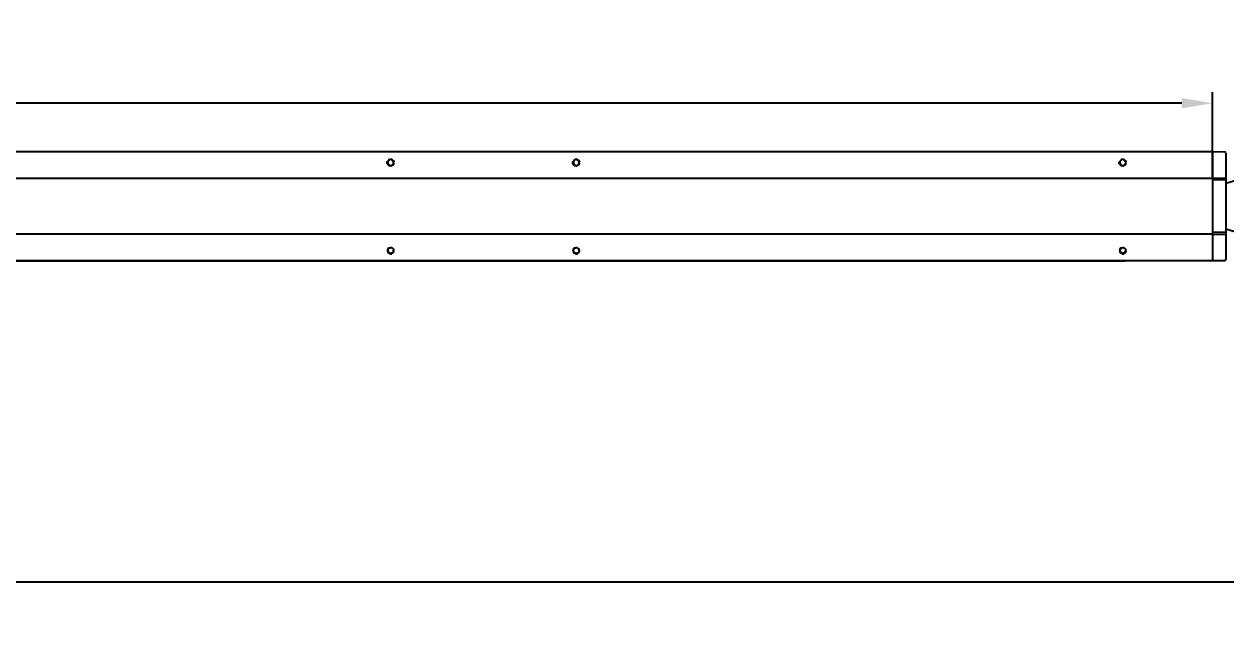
# Model space of a CAD drawing. Header units: inches. Extents: x -8.9 to 62.9, y -1.2 to 30.1.
# Drawn here: x 33.31 to 52.88, y 19.63 to 29.53 of the extents above; entities that cross this region are included whole.
import ezdxf

# ---------------------------------------------------------------- set-up
doc = ezdxf.new("R2010")
doc.units = ezdxf.units.IN
doc.header["$MEASUREMENT"] = 0
doc.layers.get('Defpoints').update_dxf_attribs({"color": 1})
doc.styles.get("Standard").update_dxf_attribs({"font": 'Arial.ttf'})
doc.dimstyles.new('.5 DIM', dxfattribs={"dimscale": 0, "dimtxt": 0.5, "dimasz": 0.5, "dimexe": 0.18, "dimexo": 0.0625, "dimgap": 0.09, "dimtad": 0, "dimtih": 1, "dimtoh": 1, "dimdec": 5, "dimzin": 0, "dimdsep": 46, "dimlunit": 4, "dimtxsty": 'Standard', "dimcen": 0.25, "dimadec": 0, "dimazin": 0, "dimtfac": 1, "dimtdec": 5, "dimtofl": 0, "dimtmove": 0, "dimatfit": 3, "dimfxl": 1, "dimtolj": 1, "dimtzin": 0, "dimarcsym": 0})

# ---------------------------------------------------------------- blocks, each defined once
blk = doc.blocks.new('*D11')
at = {"layer": 'Defpoints', "color": 0, "lineweight": -2, "transparency": 16777216}
for p, q in [((4.874, 15.4), (4.874, 20.618)), ((54.402, 15.4), (54.402, 20.618)), ((5.374, 20.438), (27.461, 20.438)), ((53.902, 20.438), (31.815, 20.438))]:
    blk.add_line(p, q, dxfattribs=at)
at = {"layer": 'Defpoints', "color": 0, "transparency": 16777216}
for p in [(54.402, 20.438), (4.874, 15.338), (54.402, 15.338)]:
    blk.add_point(p, dxfattribs=at)
for points in [[(5.374, 20.521), (5.374, 20.354), (4.874, 20.438)], [(53.902, 20.521), (53.902, 20.354), (54.402, 20.438)]]:
    blk.add_solid(points, dxfattribs=at)
at = {"layer": 'Defpoints', "color": 0, "transparency": 16777216, "char_height": 0.5, "attachment_point": 5}
for s, insert in [('\\A1;4\'-1{\\H1x;\\S17/32;}"', (29.638, 21.112)), ('\\A1;[1258.00 mm]', (29.638, 20.029))]:
    blk.add_mtext(s, dxfattribs=dict(at, insert=insert))
blk = doc.blocks.new('*D18')
at = {"layer": 'Defpoints', "color": 0, "lineweight": -2, "transparency": 16777216}
for p, q in [((5.091, 27.075), (5.091, 28.417)), ((52.658, 27.075), (52.658, 28.417)), ((5.591, 28.237), (26.697, 28.237)), ((52.158, 28.237), (31.051, 28.237))]:
    blk.add_line(p, q, dxfattribs=at)
at = {"layer": 'Defpoints', "color": 0, "transparency": 16777216}
for p in [(5.091, 28.237), (5.091, 27.013), (52.658, 27.013)]:
    blk.add_point(p, dxfattribs=at)
for points in [[(5.591, 28.321), (5.591, 28.154), (5.091, 28.237)], [(52.158, 28.321), (52.158, 28.154), (52.658, 28.237)]]:
    blk.add_solid(points, dxfattribs=at)
at = {"layer": 'Defpoints', "color": 0, "transparency": 16777216, "char_height": 0.5, "attachment_point": 5}
for s, insert in [('\\A1;3\'-11{\\H1x;\\S9/16;}"', (28.874, 28.919)), ('\\A1;[1208.20 mm]', (28.874, 27.829))]:
    blk.add_mtext(s, dxfattribs=dict(at, insert=insert))

msp = doc.modelspace()

# ---------------------------------------------------------------- linework, layer by layer
for p, q in [((52.657573, 27.445646), (5.090643, 27.445646)), ((51.204817, 27.447063), (6.543399, 27.447063)), ((52.862503, 27.442069), (52.657573, 27.445646)), ((52.657573, 27.012856), (52.657573, 27.229834)), ((52.657573, 27.229834), (52.657573, 27.012856)), ((52.874108, 27.229834), (52.874108, 27.022658)), ((52.657573, 27.012856), (5.090643, 27.012856)), ((52.862503, 27.015135), (52.657573, 27.012856)), ((52.657573, 27.012856), (52.657573, 26.985318)), ((52.874108, 27.022658), (52.874108, 26.995121)), ((53.464659, 27.106911), (52.874111, 26.929997)), ((52.862503, 26.987597), (52.657573, 26.985318)), ((52.657573, 26.985318), (52.657573, 26.134882)), ((52.874108, 26.995121), (52.874108, 26.12508)), ((52.878045, 26.924929), (52.874108, 26.924929)), ((52.878045, 26.924929), (52.878045, 26.777044)), ((52.874108, 26.777044), (52.878045, 26.777044)), ((52.874108, 26.752677), (52.878045, 26.752677)), ((52.874108, 26.736776), (52.878045, 26.736776)), ((52.874108, 26.736776), (52.878045, 26.736776)), ((52.874108, 26.729691), (52.878045, 26.729691)), ((52.878045, 26.752677), (52.878045, 26.736776)), ((52.878045, 26.736776), (52.878045, 26.729691)), ((52.878045, 26.729691), (52.878045, 26.604437)), ((52.874108, 26.604437), (52.878045, 26.604437)), ((52.878045, 26.580152), (52.874108, 26.580152)), ((52.874108, 26.431909), (52.878045, 26.431909)), ((52.878045, 26.580152), (52.878045, 26.431909)), ((52.878045, 26.408878), (52.874108, 26.408878)), ((52.874108, 26.391358), (52.878045, 26.391358)), ((52.874108, 26.303687), (52.878045, 26.303687)), ((52.874108, 26.298133), (52.878045, 26.298133)), ((52.878045, 26.408878), (52.878045, 26.391358)), ((52.657573, 26.107344), (5.090643, 26.107344)), ((52.862503, 26.132603), (52.657573, 26.134882)), ((52.657573, 26.134882), (52.657573, 26.107344)), ((52.657573, 26.107344), (52.862503, 26.105066)), ((52.657573, 26.107344), (52.657573, 25.890366)), ((52.657573, 26.107344), (52.657573, 25.890366)), ((52.874108, 26.21203), (52.878045, 26.21203)), ((52.874108, 26.195272), (52.878045, 26.195272)), ((52.874108, 26.12508), (52.874108, 26.097542)), ((52.874108, 26.097542), (52.874108, 25.890366)), ((52.874111, 26.190204), (53.464659, 26.013289)), ((52.878045, 26.21203), (52.878045, 26.195272)), ((5.090643, 25.674554), (52.657573, 25.674554)), ((6.543399, 25.673138), (51.204817, 25.673138)), ((52.657573, 25.674554), (52.862503, 25.678131))]:
    msp.add_line(p, q)
for centre, start, end in [((52.862297, 27.43026), 0, 89), ((52.862297, 25.689941), 271, 0)]:
    msp.add_arc(centre, 0.011811, start, end)
at = {"extrusion": (0, 0, -1)}
for centre in [(-39.281588, 27.271561), (-42.301273, 27.271561), (-51.198911, 27.271561)]:
    msp.add_arc(centre, 0.057087, 256.1270076, 309.1985521, dxfattribs=at)
for centre, start_param, end_param in [((52.862297, 27.022658), 0, 1.553343034), ((52.862297, 26.995121), 0, 1.553343034), ((52.862297, 26.12508), 4.729842273, 6.283185307), ((52.862297, 26.097542), 4.729842273, 6.283185307)]:
    msp.add_ellipse(centre, major_axis=(0.011811, 0), ratio=0.637070261, start_param=start_param, end_param=end_param, dxfattribs=at)
for points, degree in [([(51.274825, 27.445646), (51.204817, 27.447468)], 1), ([(39.22666, 27.256012), (39.224878, 27.262307), (39.224205, 27.268907), (39.224624, 27.275293)], 3), ([(39.224624, 27.275293), (39.228265, 27.283744), (39.234254, 27.290838), (39.24147, 27.296511)], 3), ([(39.243112, 27.229834), (39.236102, 27.237653), (39.230846, 27.246531), (39.22666, 27.256012)], 3), ([(39.254843, 27.310506), (39.249399, 27.306767), (39.244878, 27.301992), (39.24147, 27.296511)], 3), ([(39.245509, 27.227321), (39.244685, 27.228134), (39.243885, 27.228972), (39.243112, 27.229834)], 3), ([(39.251916, 27.32033), (39.255356, 27.322423), (39.259122, 27.324207), (39.263071, 27.325561)], 3), ([(39.254843, 27.310506), (39.254455, 27.313967), (39.253478, 27.317281), (39.251916, 27.32033)], 3), ([(39.263071, 27.325561), (39.272458, 27.327359), (39.282129, 27.328089), (39.291762, 27.327734)], 3), ([(39.291762, 27.327734), (39.295575, 27.327043), (39.299211, 27.325989), (39.302695, 27.324602)], 3), ([(39.316801, 27.229834), (39.31078, 27.223641), (39.303376, 27.218974), (39.295276, 27.216139)], 3), ([(39.302695, 27.324602), (39.300757, 27.3219), (39.299209, 27.318958), (39.298226, 27.315778)], 3), ([(39.311732, 27.307939), (39.307734, 27.311252), (39.303211, 27.313902), (39.298226, 27.315778)], 3), ([(39.311732, 27.307939), (39.318889, 27.305683), (39.325656, 27.302526), (39.331889, 27.298555)], 3), ([(39.327111, 27.258923), (39.328809, 27.265042), (39.329238, 27.271497), (39.328438, 27.277652)], 3), ([(39.331889, 27.298555), (39.332962, 27.296556), (39.33391, 27.294504), (39.334735, 27.2924)], 3), ([(42.246345, 27.256012), (42.244563, 27.262307), (42.24389, 27.268907), (42.244309, 27.275293)], 3), ([(42.244309, 27.275293), (42.24795, 27.283744), (42.253939, 27.290838), (42.261155, 27.296511)], 3), ([(42.262797, 27.229834), (42.255787, 27.237653), (42.250531, 27.246531), (42.246345, 27.256012)], 3), ([(42.274528, 27.310506), (42.269084, 27.306767), (42.264563, 27.301992), (42.261155, 27.296511)], 3), ([(42.265194, 27.227321), (42.26437, 27.228134), (42.26357, 27.228972), (42.262797, 27.229834)], 3), ([(42.271601, 27.32033), (42.275041, 27.322423), (42.278807, 27.324207), (42.282756, 27.325561)], 3), ([(42.274528, 27.310506), (42.27414, 27.313967), (42.273163, 27.317281), (42.271601, 27.32033)], 3), ([(42.282756, 27.325561), (42.292143, 27.327359), (42.301814, 27.328089), (42.311447, 27.327734)], 3), ([(42.311447, 27.327734), (42.31526, 27.327043), (42.318896, 27.325989), (42.32238, 27.324602)], 3), ([(42.336486, 27.229834), (42.330465, 27.223641), (42.323061, 27.218974), (42.314961, 27.216139)], 3), ([(42.32238, 27.324602), (42.320442, 27.3219), (42.318894, 27.318958), (42.317911, 27.315778)], 3), ([(42.331417, 27.307939), (42.327419, 27.311252), (42.322896, 27.313902), (42.317911, 27.315778)], 3), ([(42.331417, 27.307939), (42.338574, 27.305683), (42.345341, 27.302526), (42.351574, 27.298555)], 3), ([(42.346796, 27.258923), (42.348494, 27.265042), (42.348923, 27.271497), (42.348123, 27.277652)], 3), ([(42.351574, 27.298555), (42.352647, 27.296556), (42.353595, 27.294504), (42.35442, 27.2924)], 3), ([(51.143983, 27.256012), (51.142201, 27.262307), (51.141528, 27.268907), (51.141947, 27.275293)], 3), ([(51.141947, 27.275293), (51.145588, 27.283744), (51.151577, 27.290838), (51.158793, 27.296511)], 3), ([(51.160435, 27.229834), (51.153424, 27.237653), (51.148169, 27.246531), (51.143983, 27.256012)], 3), ([(51.172166, 27.310506), (51.166722, 27.306767), (51.162201, 27.301992), (51.158793, 27.296511)], 3), ([(51.162832, 27.227321), (51.162007, 27.228134), (51.161208, 27.228972), (51.160435, 27.229834)], 3), ([(51.169239, 27.32033), (51.172679, 27.322423), (51.176445, 27.324207), (51.180394, 27.325561)], 3), ([(51.172166, 27.310506), (51.171777, 27.313967), (51.170801, 27.317281), (51.169239, 27.32033)], 3), ([(51.180394, 27.325561), (51.189781, 27.327359), (51.199451, 27.328089), (51.209085, 27.327734)], 3), ([(51.209085, 27.327734), (51.212898, 27.327043), (51.216534, 27.325989), (51.220018, 27.324602)], 3), ([(51.234124, 27.229834), (51.228102, 27.223641), (51.220699, 27.218974), (51.212599, 27.216139)], 3), ([(51.220018, 27.324602), (51.21808, 27.3219), (51.216532, 27.318958), (51.215549, 27.315778)], 3), ([(51.229055, 27.307939), (51.225057, 27.311252), (51.220534, 27.313902), (51.215549, 27.315778)], 3), ([(51.229055, 27.307939), (51.236212, 27.305683), (51.242979, 27.302526), (51.249212, 27.298555)], 3), ([(51.244434, 27.258923), (51.246132, 27.265042), (51.246561, 27.271497), (51.245761, 27.277652)], 3), ([(51.249212, 27.298555), (51.250285, 27.296556), (51.251233, 27.294504), (51.252058, 27.2924)], 3), ([(39.226536, 25.854533), (39.225644, 25.851283), (39.225042, 25.84795), (39.224737, 25.84461)], 3), ([(39.224737, 25.84461), (39.22734, 25.839028), (39.230997, 25.834053), (39.23535, 25.829733)], 3), ([(39.336146, 25.822626), (39.333757, 25.828843), (39.331518, 25.835277), (39.32878, 25.841648)], 3), ([(42.246221, 25.854533), (42.24533, 25.851283), (42.244727, 25.84795), (42.244422, 25.84461)], 3), ([(42.244422, 25.84461), (42.247025, 25.839028), (42.250682, 25.834053), (42.255035, 25.829733)], 3), ([(42.355831, 25.822626), (42.353442, 25.828843), (42.351203, 25.835277), (42.348465, 25.841648)], 3), ([(51.143859, 25.854533), (51.142967, 25.851283), (51.142365, 25.84795), (51.14206, 25.84461)], 3), ([(51.14206, 25.84461), (51.144663, 25.839028), (51.148319, 25.834053), (51.152673, 25.829733)], 3), ([(51.253469, 25.822626), (51.25108, 25.828843), (51.248841, 25.835277), (51.246103, 25.841648)], 3), ([(39.23381, 25.808185), (39.23482, 25.806641), (39.235899, 25.805155), (39.237045, 25.803725)], 3), ([(39.237045, 25.803725), (39.244578, 25.800621), (39.252497, 25.798351), (39.260713, 25.797046)], 3), ([(39.256755, 25.799272), (39.259874, 25.797339), (39.263214, 25.795763), (39.266698, 25.794597)], 3), ([(39.311014, 25.802467), (39.319134, 25.805705), (39.326657, 25.810013), (39.333355, 25.815364)], 3), ([(39.333355, 25.815364), (39.334451, 25.817723), (39.335381, 25.820143), (39.336146, 25.822626)], 3), ([(42.253495, 25.808185), (42.254505, 25.806641), (42.255584, 25.805155), (42.25673, 25.803725)], 3), ([(42.25673, 25.803725), (42.264263, 25.800621), (42.272183, 25.798351), (42.280398, 25.797046)], 3), ([(42.27644, 25.799272), (42.279559, 25.797339), (42.282899, 25.795763), (42.286383, 25.794597)], 3), ([(42.330699, 25.802467), (42.338819, 25.805705), (42.346342, 25.810013), (42.35304, 25.815364)], 3), ([(42.35304, 25.815364), (42.354136, 25.817723), (42.355066, 25.820143), (42.355831, 25.822626)], 3), ([(51.151133, 25.808185), (51.152143, 25.806641), (51.153221, 25.805155), (51.154368, 25.803725)], 3), ([(51.154368, 25.803725), (51.161901, 25.800621), (51.16982, 25.798351), (51.178036, 25.797046)], 3), ([(51.174078, 25.799272), (51.177197, 25.797339), (51.180537, 25.795763), (51.184021, 25.794597)], 3), ([(51.204817, 25.672732), (51.274818, 25.674554)], 1), ([(51.228337, 25.802467), (51.236457, 25.805705), (51.24398, 25.810013), (51.250677, 25.815364)], 3), ([(51.250677, 25.815364), (51.251774, 25.817723), (51.252704, 25.820143), (51.253469, 25.822626)], 3)]:
    msp.add_open_spline(points, degree=degree)
for points, knots in [([(52.657573, 27.356984), (52.657573, 27.373331), (52.657573, 27.388661), (52.657573, 27.416789), (52.657573, 27.42957), (52.657573, 27.440456)], [0, 0, 0, 0, 0.5, 0.5, 1, 1, 1, 1]), ([(52.657573, 27.440456), (52.657573, 27.429576), (52.657573, 27.416779), (52.657573, 27.388656), (52.657573, 27.373324), (52.657573, 27.356984)], [0, 0, 0, 0, 0.5, 0.5, 1, 1, 1, 1]), ([(52.874108, 27.426084), (52.874108, 27.415384), (52.874108, 27.402792), (52.874108, 27.375124), (52.874108, 27.360068), (52.874108, 27.343999)], [0, 0, 0, 0, 0.5, 0.5, 1, 1, 1, 1]), ([(39.24147, 27.296511), (39.239692, 27.293652), (39.238201, 27.290558), (39.235949, 27.284224), (39.235163, 27.280955), (39.234295, 27.274202), (39.23423, 27.270835), (39.23481, 27.26414), (39.23547, 27.260771), (39.238466, 27.25112), (39.24188, 27.245096), (39.250827, 27.23508), (39.256422, 27.231012), (39.268778, 27.225589), (39.27552, 27.224219), (39.285703, 27.224374), (39.289038, 27.224787), (39.29559, 27.226314), (39.298834, 27.227448), (39.307945, 27.23178), (39.313428, 27.236017), (39.319913, 27.24373), (39.321827, 27.246576), (39.324967, 27.252544), (39.326206, 27.255664), (39.327111, 27.258923)], [0, 0, 0, 0, 0.0625, 0.0625, 0.125, 0.125, 0.1875, 0.1875, 0.25, 0.25, 0.375, 0.375, 0.5, 0.5, 0.625, 0.625, 0.6875, 0.6875, 0.75, 0.75, 0.875, 0.875, 0.9375, 0.9375, 1, 1, 1, 1]), ([(39.242699, 27.298375), (39.240831, 27.295666), (39.239242, 27.292763), (39.237803, 27.289311), (39.23763, 27.288878), (39.237464, 27.288443)], [0, 0, 0, 0, 0.875422933, 0.875422933, 1, 1, 1, 1]), ([(39.312432, 27.307345), (39.31146, 27.308183), (39.310456, 27.308981), (39.306877, 27.311591), (39.304163, 27.313183), (39.295518, 27.317148), (39.289277, 27.318607), (39.276557, 27.318965), (39.270232, 27.317853), (39.261095, 27.314272), (39.257975, 27.312623), (39.255075, 27.310658)], [0, 0, 0, 0, 0.062039037, 0.062039037, 0.215601716, 0.215601716, 0.522727075, 0.522727075, 0.829852433, 0.829852433, 1, 1, 1, 1]), ([(39.326397, 27.256589), (39.32739, 27.25956), (39.328078, 27.262593), (39.328858, 27.268813), (39.328935, 27.27203), (39.328212, 27.28146), (39.326436, 27.287694), (39.320651, 27.298868), (39.316585, 27.303918), (39.311732, 27.307939)], [0, 0, 0, 0, 0.164996507, 0.164996507, 0.331997206, 0.331997206, 0.665998603, 0.665998603, 1, 1, 1, 1]), ([(39.327111, 27.258923), (39.327795, 27.253651), (39.327179, 27.248249), (39.323547, 27.238273), (39.320554, 27.233695), (39.316801, 27.229834)], [0, 0, 0, 0, 0.5, 0.5, 1, 1, 1, 1]), ([(39.334735, 27.2924), (39.333741, 27.289962), (39.332742, 27.287502), (39.330668, 27.282574), (39.329591, 27.280104), (39.328438, 27.277652)], [0, 0, 0, 0, 0.499956075, 0.499956075, 1, 1, 1, 1]), ([(42.261155, 27.296511), (42.259377, 27.293652), (42.257886, 27.290558), (42.255634, 27.284224), (42.254848, 27.280955), (42.25398, 27.274202), (42.253915, 27.270835), (42.254495, 27.26414), (42.255155, 27.260771), (42.258151, 27.25112), (42.261565, 27.245096), (42.270512, 27.23508), (42.276107, 27.231012), (42.288463, 27.225589), (42.295205, 27.224219), (42.305388, 27.224374), (42.308723, 27.224787), (42.315276, 27.226314), (42.318519, 27.227448), (42.32763, 27.23178), (42.333114, 27.236017), (42.339598, 27.24373), (42.341512, 27.246576), (42.344652, 27.252544), (42.345891, 27.255664), (42.346796, 27.258923)], [0, 0, 0, 0, 0.0625, 0.0625, 0.125, 0.125, 0.1875, 0.1875, 0.25, 0.25, 0.375, 0.375, 0.5, 0.5, 0.625, 0.625, 0.6875, 0.6875, 0.75, 0.75, 0.875, 0.875, 0.9375, 0.9375, 1, 1, 1, 1]), ([(42.262384, 27.298375), (42.260516, 27.295666), (42.258927, 27.292763), (42.257488, 27.289311), (42.257315, 27.288878), (42.257149, 27.288443)], [0, 0, 0, 0, 0.87542294, 0.87542294, 1, 1, 1, 1]), ([(42.332117, 27.307345), (42.331145, 27.308183), (42.330141, 27.308981), (42.326562, 27.311591), (42.323848, 27.313183), (42.315203, 27.317148), (42.308962, 27.318607), (42.296242, 27.318965), (42.289918, 27.317853), (42.28078, 27.314272), (42.27766, 27.312623), (42.27476, 27.310658)], [0, 0, 0, 0, 0.062039038, 0.062039038, 0.215601717, 0.215601717, 0.522727075, 0.522727075, 0.829852433, 0.829852433, 1, 1, 1, 1]), ([(42.346082, 27.256589), (42.347075, 27.25956), (42.347763, 27.262593), (42.348543, 27.268813), (42.34862, 27.27203), (42.347897, 27.28146), (42.346121, 27.287694), (42.340336, 27.298868), (42.33627, 27.303918), (42.331417, 27.307939)], [0, 0, 0, 0, 0.164996509, 0.164996509, 0.331997207, 0.331997207, 0.665998604, 0.665998604, 1, 1, 1, 1]), ([(42.346796, 27.258923), (42.34748, 27.253651), (42.346864, 27.248249), (42.343232, 27.238273), (42.340239, 27.233695), (42.336486, 27.229834)], [0, 0, 0, 0, 0.5, 0.5, 1, 1, 1, 1]), ([(42.35442, 27.2924), (42.353426, 27.289962), (42.352427, 27.287502), (42.350353, 27.282574), (42.349276, 27.280104), (42.348123, 27.277652)], [0, 0, 0, 0, 0.499956075, 0.499956075, 1, 1, 1, 1]), ([(51.158793, 27.296511), (51.157015, 27.293652), (51.155524, 27.290558), (51.153272, 27.284224), (51.152485, 27.280955), (51.151618, 27.274202), (51.151553, 27.270835), (51.152133, 27.26414), (51.152792, 27.260771), (51.155788, 27.25112), (51.159203, 27.245096), (51.16815, 27.23508), (51.173745, 27.231012), (51.186101, 27.225589), (51.192843, 27.224219), (51.203026, 27.224374), (51.20636, 27.224787), (51.212913, 27.226314), (51.216156, 27.227448), (51.225268, 27.23178), (51.230751, 27.236017), (51.237235, 27.24373), (51.23915, 27.246576), (51.24229, 27.252544), (51.243529, 27.255664), (51.244434, 27.258923)], [0, 0, 0, 0, 0.0625, 0.0625, 0.125, 0.125, 0.1875, 0.1875, 0.25, 0.25, 0.375, 0.375, 0.5, 0.5, 0.625, 0.625, 0.6875, 0.6875, 0.75, 0.75, 0.875, 0.875, 0.9375, 0.9375, 1, 1, 1, 1]), ([(51.160022, 27.298375), (51.158154, 27.295666), (51.156565, 27.292763), (51.155126, 27.289311), (51.154953, 27.288878), (51.154787, 27.288443)], [0, 0, 0, 0, 0.875422941, 0.875422941, 1, 1, 1, 1]), ([(51.229755, 27.307345), (51.228783, 27.308183), (51.227779, 27.308981), (51.2242, 27.311591), (51.221486, 27.313183), (51.212841, 27.317148), (51.2066, 27.318607), (51.19388, 27.318965), (51.187555, 27.317853), (51.178418, 27.314272), (51.175298, 27.312623), (51.172398, 27.310658)], [0, 0, 0, 0, 0.062039038, 0.062039038, 0.215601717, 0.215601717, 0.522727075, 0.522727075, 0.829852433, 0.829852433, 1, 1, 1, 1]), ([(51.24372, 27.256589), (51.244713, 27.25956), (51.245401, 27.262593), (51.246181, 27.268813), (51.246258, 27.27203), (51.245535, 27.28146), (51.243759, 27.287694), (51.237974, 27.298868), (51.233908, 27.303918), (51.229055, 27.307939)], [0, 0, 0, 0, 0.164996509, 0.164996509, 0.331997207, 0.331997207, 0.665998604, 0.665998604, 1, 1, 1, 1]), ([(51.244434, 27.258923), (51.245118, 27.253651), (51.244502, 27.248249), (51.24087, 27.238273), (51.237877, 27.233695), (51.234124, 27.229834)], [0, 0, 0, 0, 0.5, 0.5, 1, 1, 1, 1]), ([(51.252058, 27.2924), (51.251064, 27.289962), (51.250065, 27.287502), (51.247991, 27.282574), (51.246914, 27.280104), (51.245761, 27.277652)], [0, 0, 0, 0, 0.499956075, 0.499956075, 1, 1, 1, 1]), ([(52.657573, 27.229834), (52.657573, 27.242187), (52.657573, 27.254394), (52.657573, 27.278509), (52.657573, 27.290211), (52.657573, 27.323441), (52.657573, 27.343675), (52.657573, 27.356984)], [0, 0, 0, 0, 0.25, 0.25, 0.5, 0.5, 1, 1, 1, 1]), ([(52.657573, 27.356984), (52.657573, 27.353678), (52.657573, 27.349958), (52.657573, 27.341782), (52.657573, 27.337292), (52.657573, 27.327798), (52.657573, 27.322808), (52.657573, 27.312395), (52.657573, 27.306947), (52.657573, 27.290153), (52.657573, 27.278455), (52.657573, 27.25432), (52.657573, 27.242133), (52.657573, 27.229834)], [0, 0, 0, 0, 0.125, 0.125, 0.25, 0.25, 0.375, 0.375, 0.5, 0.5, 0.75, 0.75, 1, 1, 1, 1]), ([(52.874108, 27.343999), (52.874108, 27.338032), (52.874108, 27.330588), (52.874108, 27.313423), (52.874108, 27.30395), (52.874108, 27.283984), (52.874108, 27.273347), (52.874108, 27.251882), (52.874108, 27.240897), (52.874108, 27.229834)], [0, 0, 0, 0, 0.25, 0.25, 0.5, 0.5, 0.75, 0.75, 1, 1, 1, 1]), ([(52.878045, 26.391358), (52.878045, 26.386099), (52.878045, 26.378256), (52.878045, 26.362515), (52.878045, 26.354354), (52.878045, 26.330247), (52.878045, 26.313186), (52.878045, 26.303687)], [0, 0, 0, 0, 0.25, 0.25, 0.5, 0.5, 1, 1, 1, 1]), ([(52.878045, 26.298133), (52.878045, 26.292928), (52.878045, 26.285088), (52.878045, 26.270045), (52.878045, 26.26252), (52.878045, 26.247259), (52.878045, 26.239381), (52.878045, 26.224432), (52.878045, 26.217248), (52.878045, 26.21203)], [0, 0, 0, 0, 0.25, 0.25, 0.5, 0.5, 0.75, 0.75, 1, 1, 1, 1]), ([(39.257076, 25.879816), (39.250825, 25.877226), (39.245225, 25.873588), (39.234998, 25.864812), (39.230558, 25.85984), (39.226536, 25.854533)], [0, 0, 0, 0, 0.5, 0.5, 1, 1, 1, 1]), ([(39.261635, 25.882244), (39.257653, 25.880387), (39.253923, 25.877979), (39.244274, 25.869591), (39.239452, 25.862359), (39.235477, 25.850522), (39.234669, 25.846359), (39.234181, 25.838009), (39.234485, 25.833858), (39.23535, 25.829733)], [0, 0, 0, 0, 0.208399795, 0.208399795, 0.604199897, 0.604199897, 0.802099949, 0.802099949, 1, 1, 1, 1]), ([(39.234794, 25.832943), (39.235264, 25.829553), (39.236101, 25.826211), (39.24145, 25.811794), (39.249955, 25.802345), (39.260713, 25.797046)], [0, 0, 0, 0, 0.222999334, 0.222999334, 1, 1, 1, 1]), ([(39.239186, 25.818595), (39.238329, 25.820339), (39.237578, 25.822139), (39.236293, 25.825855), (39.235758, 25.827786), (39.23535, 25.829733)], [0, 0, 0, 0, 0.5, 0.5, 1, 1, 1, 1]), ([(39.257076, 25.879816), (39.264063, 25.884056), (39.272247, 25.886458), (39.28862, 25.886859), (39.296839, 25.884888), (39.311254, 25.877099), (39.317443, 25.871243), (39.325999, 25.857468), (39.328409, 25.849533), (39.32878, 25.841648)], [0, 0, 0, 0, 0.25, 0.25, 0.5, 0.5, 0.75, 0.75, 1, 1, 1, 1]), ([(39.311014, 25.802467), (39.31427, 25.80506), (39.317212, 25.808117), (39.322157, 25.814859), (39.324158, 25.818509), (39.32719, 25.826381), (39.328156, 25.830436), (39.329012, 25.838748), (39.328881, 25.842993), (39.327996, 25.848373), (39.327732, 25.849639), (39.327417, 25.850894)], [0, 0, 0, 0, 0.232004932, 0.232004932, 0.464009865, 0.464009865, 0.696014797, 0.696014797, 0.92801973, 0.92801973, 1, 1, 1, 1]), ([(42.276762, 25.879816), (42.27051, 25.877226), (42.26491, 25.873588), (42.254683, 25.864812), (42.250243, 25.85984), (42.246221, 25.854533)], [0, 0, 0, 0, 0.5, 0.5, 1, 1, 1, 1]), ([(42.28132, 25.882244), (42.277338, 25.880387), (42.273608, 25.877979), (42.263959, 25.869591), (42.259137, 25.862359), (42.255162, 25.850522), (42.254354, 25.846359), (42.253866, 25.838009), (42.25417, 25.833858), (42.255035, 25.829733)], [0, 0, 0, 0, 0.208399795, 0.208399795, 0.604199897, 0.604199897, 0.802099949, 0.802099949, 1, 1, 1, 1]), ([(42.254479, 25.832943), (42.254949, 25.829553), (42.255786, 25.826211), (42.261135, 25.811794), (42.26964, 25.802345), (42.280398, 25.797046)], [0, 0, 0, 0, 0.222999333, 0.222999333, 1, 1, 1, 1]), ([(42.258871, 25.818595), (42.258014, 25.820339), (42.257263, 25.822139), (42.255978, 25.825855), (42.255443, 25.827786), (42.255035, 25.829733)], [0, 0, 0, 0, 0.5, 0.5, 1, 1, 1, 1]), ([(42.276762, 25.879816), (42.283748, 25.884056), (42.291932, 25.886458), (42.308305, 25.886859), (42.316524, 25.884888), (42.330939, 25.877099), (42.337128, 25.871243), (42.345684, 25.857468), (42.348094, 25.849533), (42.348465, 25.841648)], [0, 0, 0, 0, 0.25, 0.25, 0.5, 0.5, 0.75, 0.75, 1, 1, 1, 1]), ([(42.330699, 25.802467), (42.333955, 25.80506), (42.336897, 25.808117), (42.341842, 25.814859), (42.343843, 25.818509), (42.346875, 25.826381), (42.347841, 25.830436), (42.348697, 25.838748), (42.348566, 25.842993), (42.347681, 25.848373), (42.347417, 25.849639), (42.347102, 25.850894)], [0, 0, 0, 0, 0.232004932, 0.232004932, 0.464009865, 0.464009865, 0.696014797, 0.696014797, 0.92801973, 0.92801973, 1, 1, 1, 1]), ([(51.174399, 25.879816), (51.168148, 25.877226), (51.162548, 25.873588), (51.152321, 25.864812), (51.147881, 25.85984), (51.143859, 25.854533)], [0, 0, 0, 0, 0.5, 0.5, 1, 1, 1, 1]), ([(51.178958, 25.882244), (51.174975, 25.880387), (51.171246, 25.877979), (51.161597, 25.869591), (51.156774, 25.862359), (51.1528, 25.850522), (51.151991, 25.846359), (51.151503, 25.838009), (51.151808, 25.833858), (51.152673, 25.829733)], [0, 0, 0, 0, 0.208399795, 0.208399795, 0.604199897, 0.604199897, 0.802099949, 0.802099949, 1, 1, 1, 1]), ([(51.152117, 25.832943), (51.152587, 25.829553), (51.153424, 25.826211), (51.158773, 25.811794), (51.167278, 25.802345), (51.178036, 25.797046)], [0, 0, 0, 0, 0.222999333, 0.222999333, 1, 1, 1, 1]), ([(51.156508, 25.818595), (51.155652, 25.820339), (51.1549, 25.822139), (51.153616, 25.825855), (51.153081, 25.827786), (51.152673, 25.829733)], [0, 0, 0, 0, 0.5, 0.5, 1, 1, 1, 1]), ([(51.174399, 25.879816), (51.181385, 25.884056), (51.18957, 25.886458), (51.205943, 25.886859), (51.214162, 25.884888), (51.228577, 25.877099), (51.234766, 25.871243), (51.243322, 25.857468), (51.245732, 25.849533), (51.246103, 25.841648)], [0, 0, 0, 0, 0.25, 0.25, 0.5, 0.5, 0.75, 0.75, 1, 1, 1, 1]), ([(51.228337, 25.802467), (51.231593, 25.80506), (51.234535, 25.808117), (51.23948, 25.814859), (51.241481, 25.818509), (51.244513, 25.826381), (51.245479, 25.830436), (51.246335, 25.838748), (51.246204, 25.842993), (51.245319, 25.848373), (51.245055, 25.849639), (51.244739, 25.850894)], [0, 0, 0, 0, 0.232004932, 0.232004932, 0.464009865, 0.464009865, 0.696014797, 0.696014797, 0.92801973, 0.92801973, 1, 1, 1, 1]), ([(52.657573, 25.890366), (52.657573, 25.877972), (52.657573, 25.865745), (52.657573, 25.847863), (52.657573, 25.841971), (52.657573, 25.830334), (52.657573, 25.824566), (52.657573, 25.807707), (52.657573, 25.797203), (52.657573, 25.782938), (52.657573, 25.778439), (52.657573, 25.770251), (52.657573, 25.766526), (52.657573, 25.763216)], [0, 0, 0, 0, 0.25, 0.25, 0.375, 0.375, 0.5, 0.5, 0.75, 0.75, 0.875, 0.875, 1, 1, 1, 1]), ([(52.657573, 25.890366), (52.657573, 25.878016), (52.657573, 25.865799), (52.657573, 25.841647), (52.657573, 25.830007), (52.657573, 25.807849), (52.657573, 25.797173), (52.657573, 25.783007), (52.657573, 25.778569), (52.657573, 25.770335), (52.657573, 25.766543), (52.657573, 25.763216)], [0, 0, 0, 0, 0.25, 0.25, 0.5, 0.5, 0.75, 0.75, 0.875, 0.875, 1, 1, 1, 1]), ([(52.874108, 25.890366), (52.874108, 25.879293), (52.874108, 25.868379), (52.874108, 25.846873), (52.874108, 25.83623), (52.874108, 25.821258), (52.874108, 25.816404), (52.874108, 25.807005), (52.874108, 25.80243), (52.874108, 25.789618), (52.874108, 25.78218), (52.874108, 25.776202)], [0, 0, 0, 0, 0.25, 0.25, 0.5, 0.5, 0.625, 0.625, 0.75, 0.75, 1, 1, 1, 1]), ([(39.239186, 25.818595), (39.23832, 25.816818), (39.237452, 25.815057), (39.235671, 25.811582), (39.234757, 25.809867), (39.23381, 25.808185)], [0, 0, 0, 0, 0.499251566, 0.499251566, 1, 1, 1, 1]), ([(39.311014, 25.802467), (39.307714, 25.79984), (39.303951, 25.797582), (39.295868, 25.794181), (39.291444, 25.793003), (39.282462, 25.791977), (39.277822, 25.792118), (39.268919, 25.793691), (39.264627, 25.795119), (39.260713, 25.797046)], [0, 0, 0, 0, 0.25, 0.25, 0.5, 0.5, 0.75, 0.75, 1, 1, 1, 1]), ([(39.301389, 25.785886), (39.298859, 25.787162), (39.296271, 25.788421), (39.290703, 25.790289), (39.287635, 25.790785), (39.281632, 25.78996), (39.2789, 25.788847), (39.273704, 25.786441), (39.271224, 25.785117), (39.268759, 25.783802)], [0, 0, 0, 0, 0.25, 0.25, 0.5, 0.5, 0.75, 0.75, 1, 1, 1, 1]), ([(39.268759, 25.783802), (39.274086, 25.782573), (39.27979, 25.782101), (39.290872, 25.782829), (39.296363, 25.784027), (39.301389, 25.785886)], [0, 0, 0, 0, 0.5, 0.5, 1, 1, 1, 1]), ([(39.301803, 25.79673), (39.302966, 25.79728), (39.304106, 25.797876), (39.307726, 25.799967), (39.310113, 25.801662), (39.312326, 25.803558)], [0, 0, 0, 0, 0.306819815, 0.306819815, 1, 1, 1, 1]), ([(42.258871, 25.818595), (42.258005, 25.816818), (42.257137, 25.815057), (42.255356, 25.811582), (42.254442, 25.809867), (42.253495, 25.808185)], [0, 0, 0, 0, 0.499251566, 0.499251566, 1, 1, 1, 1]), ([(42.330699, 25.802467), (42.327399, 25.79984), (42.323636, 25.797582), (42.315553, 25.794181), (42.311129, 25.793003), (42.302147, 25.791977), (42.297507, 25.792118), (42.288604, 25.793691), (42.284312, 25.795119), (42.280398, 25.797046)], [0, 0, 0, 0, 0.25, 0.25, 0.5, 0.5, 0.75, 0.75, 1, 1, 1, 1]), ([(42.321074, 25.785886), (42.318544, 25.787162), (42.315956, 25.788421), (42.310389, 25.790289), (42.30732, 25.790785), (42.301317, 25.78996), (42.298585, 25.788847), (42.293389, 25.786441), (42.290909, 25.785117), (42.288444, 25.783802)], [0, 0, 0, 0, 0.25, 0.25, 0.5, 0.5, 0.75, 0.75, 1, 1, 1, 1]), ([(42.288444, 25.783802), (42.293771, 25.782573), (42.299475, 25.782101), (42.310557, 25.782829), (42.316048, 25.784027), (42.321074, 25.785886)], [0, 0, 0, 0, 0.5, 0.5, 1, 1, 1, 1]), ([(42.321488, 25.79673), (42.322651, 25.79728), (42.323791, 25.797876), (42.327412, 25.799967), (42.329798, 25.801662), (42.332011, 25.803558)], [0, 0, 0, 0, 0.306819815, 0.306819815, 1, 1, 1, 1]), ([(51.156508, 25.818595), (51.155643, 25.816818), (51.154774, 25.815057), (51.152993, 25.811582), (51.15208, 25.809867), (51.151133, 25.808185)], [0, 0, 0, 0, 0.499251566, 0.499251566, 1, 1, 1, 1]), ([(51.228337, 25.802467), (51.225037, 25.79984), (51.221274, 25.797582), (51.21319, 25.794181), (51.208767, 25.793003), (51.199785, 25.791977), (51.195144, 25.792118), (51.186242, 25.793691), (51.18195, 25.795119), (51.178036, 25.797046)], [0, 0, 0, 0, 0.25, 0.25, 0.5, 0.5, 0.75, 0.75, 1, 1, 1, 1]), ([(51.218712, 25.785886), (51.216182, 25.787162), (51.213594, 25.788421), (51.208026, 25.790289), (51.204958, 25.790785), (51.198954, 25.78996), (51.196223, 25.788847), (51.191026, 25.786441), (51.188547, 25.785117), (51.186081, 25.783802)], [0, 0, 0, 0, 0.25, 0.25, 0.5, 0.5, 0.75, 0.75, 1, 1, 1, 1]), ([(51.186081, 25.783802), (51.191409, 25.782573), (51.197113, 25.782101), (51.208195, 25.782829), (51.213686, 25.784027), (51.218712, 25.785886)], [0, 0, 0, 0, 0.5, 0.5, 1, 1, 1, 1]), ([(51.219126, 25.79673), (51.220289, 25.79728), (51.221429, 25.797876), (51.225049, 25.799967), (51.227435, 25.801662), (51.229648, 25.803558)], [0, 0, 0, 0, 0.306819815, 0.306819815, 1, 1, 1, 1]), ([(52.657573, 25.763216), (52.657573, 25.746872), (52.657573, 25.731548), (52.657573, 25.703423), (52.657573, 25.690625), (52.657573, 25.679745)], [0, 0, 0, 0, 0.5, 0.5, 1, 1, 1, 1]), ([(52.657573, 25.763216), (52.657573, 25.746869), (52.657573, 25.731539), (52.657573, 25.703412), (52.657573, 25.690631), (52.657573, 25.679745)], [0, 0, 0, 0, 0.5, 0.5, 1, 1, 1, 1]), ([(52.874108, 25.776202), (52.874108, 25.760098), (52.874108, 25.745047), (52.874108, 25.717433), (52.874108, 25.704858), (52.874108, 25.694117)], [0, 0, 0, 0, 0.5, 0.5, 1, 1, 1, 1])]:
    msp.add_open_spline(points, degree=3, knots=knots)

# ---------------------------------------------------------------- dimensions: what is measured, and where the dimension line sits
at = {"layer": 'Defpoints'}
for base, p1, p2, picture, middle in [((5.090643, 28.237184), (52.657573, 27.012856), (5.090643, 27.012856), '*D18', (28.874108, 28.237184)), ((54.401667, 20.437524), (4.874108, 15.337557), (54.401667, 15.337557), '*D11', (29.637887, 20.437524))]:
    dim = msp.add_linear_dim(base=base, p1=p1, p2=p2, dimstyle='.5 DIM', override={"dimscale": 1, "dimpost": '\\X'}, dxfattribs=at)
    dim.commit()
    dim.dimension.update_dxf_attribs({"geometry": picture, "text_midpoint": middle, "dimtype": 160})

doc.saveas('drawing.dxf')
